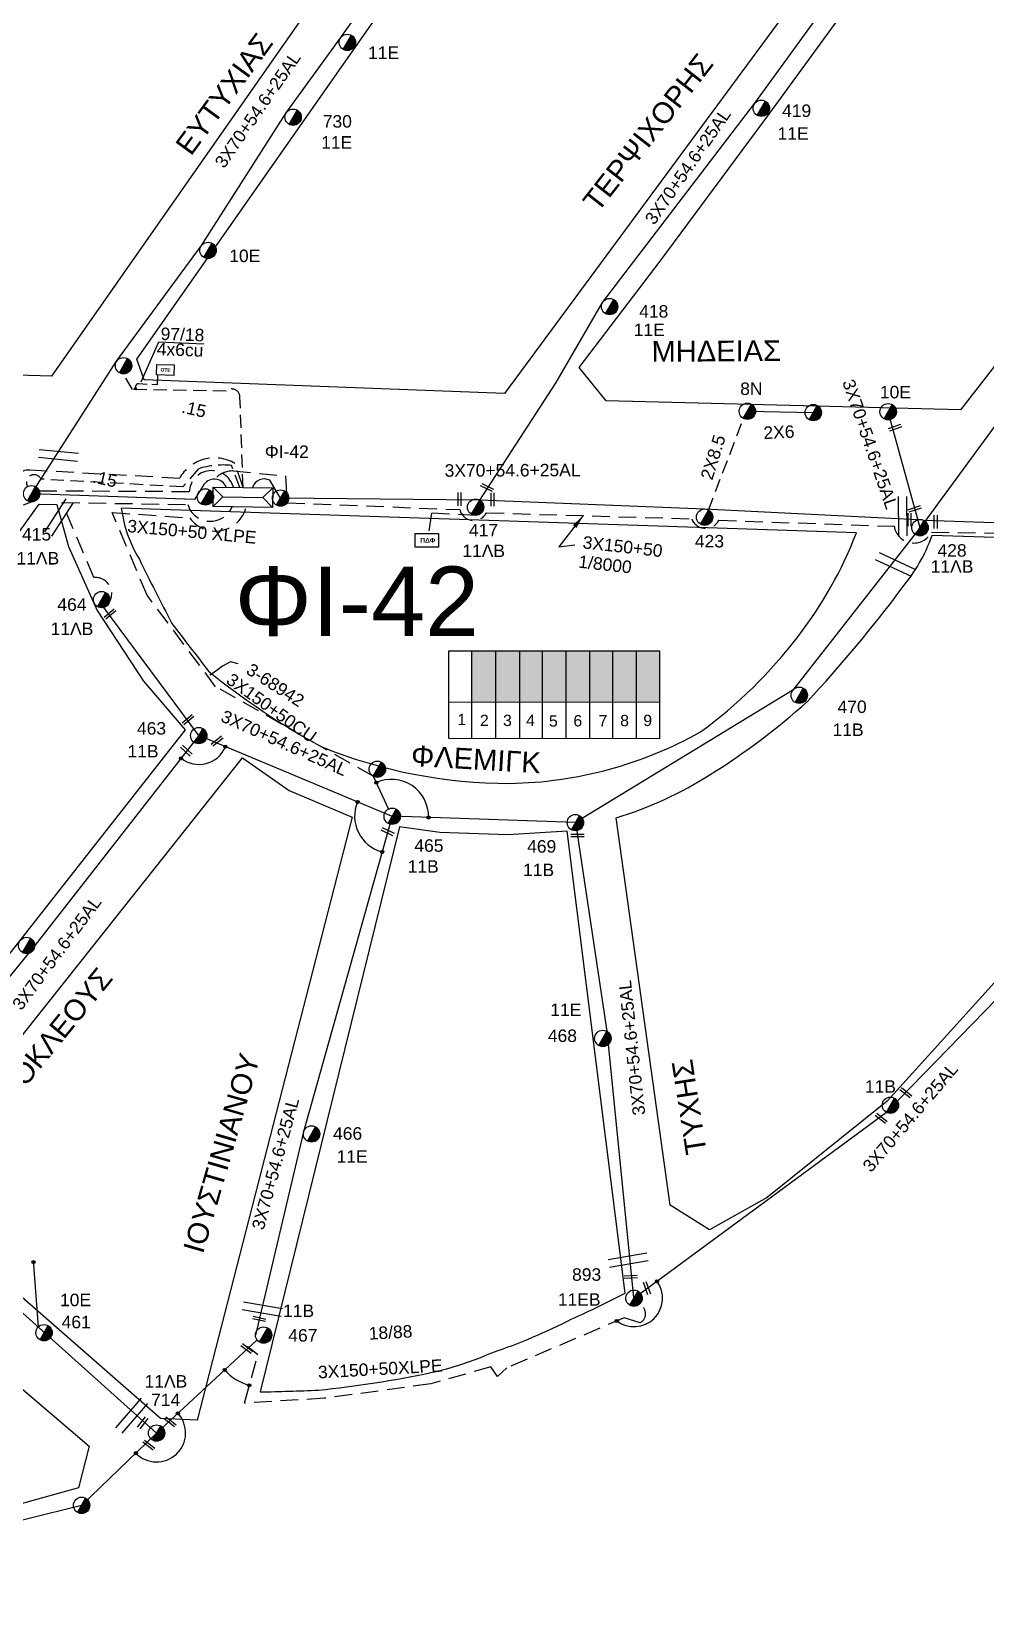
# Model space of a CAD drawing. Header units: millimetres. Extents: x 72 to 3039, y -786 to 786.
# Drawn here: x 1124.3 to 1261.7, y 290.3 to 517.7 of the extents above; entities that cross this region are included whole.
import ezdxf

# ---------------------------------------------------------------- set-up
doc = ezdxf.new("R2010")
doc.units = ezdxf.units.MM
doc.linetypes.add('DASHED', pattern=[19.05, 12.7, -6.35])
for name, color, linetype in [('Pillar OTE', 7, 'Continuous'), ('Pillar Δημοτικού Φωτισμού', 7, 'Continuous'), ('Άγνωστα', 7, 'Continuous'), ('Γέφυρες Εναέριου Δικτύου', 7, 'Continuous'), ('Γυμνά εναέρια ΧΤ (3Φ)   4x50AL', 7, 'Continuous'), ('Εναέρια παροχή ΧΤ 4x25', 7, 'SYN_LINE'), ('Επιγραφές - Σχήματα', 7, 'Continuous'), ('Καλώδια ΧΤ   2x6AL', 7, 'DASHED'), ('Καλώδια ΧΤ   2x8.5', 7, 'DASHED'), ('Καλώδια ΧΤ   3x150+50AL', 7, 'DASHED'), ('Καλώδια ΧΤ   3x150+50AL XLPE', 7, 'DASHED'), ('Καλώδια ΧΤ   3x150+50CU', 7, 'DASHED'), ('Καλώδια ΧΤ   3x150AL+50CU', 7, 'DASHED'), ('Μηχανική τομή', 7, 'Continuous'), ('Στύλος ΦΜ', 7, 'Continuous'), ('Στύλος ΦΜ @ 1', 7, 'Continuous'), ('Συνδέσεις', 7, 'Continuous'), ('Συνεστραμμένα ΧΤ   3x70+54.6+25 AL', 7, 'SYN_LINE'), ('Τομή', 7, 'Continuous'), ('Υποσταθμός εναέριος 2 στύλων', 7, 'Continuous'), ('Υποσταθμός πόλεως', 7, 'Continuous'), ('Υπόβαθρο ΔΕΗ', 7, 'Continuous'), ('Υπόγεια Καλώδια Δικτύου ΧΤ   .15', 7, 'DASHED'), ('Υπόγεια καλώδια Παροχών ΧΤ   4x50AL', 7, 'DASHED'), ('Υπόγεια καλώδια Παροχών ΧΤ   4x6', 7, 'DASHED')]:
    doc.layers.add(name, color=color, linetype=linetype)
doc.styles.get("Standard").update_dxf_attribs({"font": 'arial.ttf'})
doc.linetypes.add('SYN_LINE', pattern='A,0.5,-0.0001,["/\\/\\/\\/",Standard,S=0.1,R=0,X=0,Y=-0.05],-0.25', length=0.7501)
doc.dimstyles.new('ISO-25', dxfattribs={"dimtxt": 2.5, "dimasz": 2.5, "dimexe": 1.25, "dimexo": 0.625, "dimtad": 1, "dimtxsty": 'Standard', "dimcen": 2.5, "dimadec": 0, "dimazin": 0, "dimtfac": 1, "dimtmove": 0, "dimatfit": 3, "dimfxl": 1, "dimarcsym": 0})

# ---------------------------------------------------------------- blocks, each defined once
blk = doc.blocks.new('ΥΠΑΡΧΩΝ ΤΣΙΜΕΝΤΕΝΙΟΣ ΣΤΥΛΟΣ')
at = {"layer": 'Στύλος ΦΜ'}
blk.add_hatch(color=7, dxfattribs=at).paths.add_polyline_path([(-1.29, -2.28, 0.574793), (2.62, 0, 0.268822), (1.3, 2.27)])
at = {"layer": 'Στύλος ΦΜ', "color": 7}
blk.add_line((-1.29, -2.28), (1.3, 2.27), dxfattribs=at)
blk.add_circle((0, 0), 2.62, dxfattribs=at)
at = {"layer": 'Στύλος ΦΜ', "flags": 4}
for tag, p in [('ΑΡΙΘΜΟΣ', (-4.68, 8.05)), ('ΤΥΠΟΣ', (-4.91, 3.03))]:
    blk.add_attdef(tag, p, '', height=4, dxfattribs=at)
blk = doc.blocks.new('ΥΠΟΣΤΑΘΜΟΣ ΕΝΑΕΡΙΟΣ ΕΠΙ 2 ΣΤΥΛΩΝ')
at = {"layer": 'Υποσταθμός εναέριος 2 στύλων', "linetype": 'Continuous'}
for points in [[(-11.97, -2.11, 0.574793), (-8.45, -0.07, 0.268822), (-9.64, 1.98)], [(9.68, -2.15, 0.574793), (13.19, -0.1, 0.268822), (12.01, 1.95)]]:
    blk.add_hatch(color=256, dxfattribs=at).paths.add_polyline_path(points)
for p, q in [((-11.97, -2.11), (-9.64, 1.98)), ((9.68, -2.15), (12.01, 1.95))]:
    blk.add_line(p, q, dxfattribs=at)
for centre in [(-10.81, -0.07), (10.84, -0.1)]:
    blk.add_circle(centre, 2.36, dxfattribs=at)
at = {"layer": 'Υποσταθμός πόλεως', "linetype": 'Continuous', "ltscale": 40}
blk.add_lwpolyline([(-8.57, 2.82), (8.57, 2.82), (8.57, -2.82), (-8.57, -2.82)], close=True, dxfattribs=at)
for points in [[(-5.75, 0), (-8.57, 2.82)], [(-8.57, -2.82), (-5.75, 0)], [(-5.75, 0), (5.75, 0)], [(5.75, 0), (8.57, 2.82)], [(8.57, -2.82), (5.75, 0)]]:
    blk.add_lwpolyline(points, dxfattribs=at)
at = {"layer": 'Υποσταθμός εναέριος 2 στύλων', "ltscale": 40, "flags": 1}
for tag, p in [('ΜΕΤΑΣΧΗΜΑΤΙΣΜΟΣ', (14.09, 2.51)), ('ΙΣΧΥΣ', (14.07, -0.28)), ('ΑΡΙΘΜΟΣ', (14.19, -3))]:
    blk.add_attdef(tag, p, '', height=1.8, dxfattribs=at)
blk = doc.blocks.new('ΤΟΜΗ')
at = {"layer": 'Τομή', "ltscale": 40}
for p, q in [((-5.68, 0), (5.68, 0)), ((5.68, -2.33), (-5.68, -2.33))]:
    blk.add_line(p, q, dxfattribs=at)
blk = doc.blocks.new('_ΣΥΝΔΕΣΗ')
at = {"layer": 'Συνδέσεις', "linetype": 'SYN_LINE', "ltscale": 40}
blk.add_hatch(color=256, dxfattribs=at).paths.add_polyline_path([(0.5, -0.01, 1), (-0.5, -0.01, 1)])
at = {"layer": 'Συνδέσεις'}
blk.add_circle((0, -0.01), 0.5, dxfattribs=at)
blk = doc.blocks.new('ΜΗΧΑΝΙΚΗ ΤΟΜΗ')
at = {"layer": 'Μηχανική τομή', "ltscale": 40}
for p, q in [((-1.89, 0.78), (1.89, 0.78)), ((1.89, 0), (-1.89, 0))]:
    blk.add_line(p, q, dxfattribs=at)
blk = doc.blocks.new('PILLAR ΔΗΜΟΤΙΚΟΥ ΦΩΤΙΣΜΟΥ')
at = {"layer": 'Pillar Δημοτικού Φωτισμού', "ltscale": 40}
for p, q in [((-3.64, 2), (3.07, 2)), ((-3.64, -2), (-3.64, 2)), ((3.07, 2), (3.07, -2)), ((3.07, -2), (-3.64, -2))]:
    blk.add_line(p, q, dxfattribs=at)
at = {"layer": 'Pillar Δημοτικού Φωτισμού', "insert": (-2.13, 0.69), "char_height": 1.3575, "width": 109.961, "attachment_point": 1}
blk.add_mtext('{\\fArial|b1|i0|c161|p34;ΠΔΦ}', dxfattribs=at)
blk = doc.blocks.new('PILLAR ΟΤΕ')
at = {"layer": 'Pillar OTE', "ltscale": 40}
blk.add_lwpolyline([(-3.31, 2.02), (3.39, 2.02), (3.39, -1.99), (-3.31, -1.99)], close=True, dxfattribs=at)
at = {"layer": 'Pillar OTE', "insert": (-1.81, 0.71), "char_height": 1.3575, "width": 109.961, "attachment_point": 1}
blk.add_mtext('{\\fArial|b1|i0|c161|p34;OTE}', dxfattribs=at)

msp = doc.modelspace()

# ---------------------------------------------------------------- hatches: boundary and pattern name
at = {"layer": 'Pillar OTE', "ltscale": 40}
h = msp.add_hatch(color=256, dxfattribs=at)
h.dxf.hatch_style = 1
h.paths.add_polyline_path([(1139.41, 466.09), (1139.25, 466.48), (1139.06, 466.1)])
at = {"layer": 'Καλώδια ΧΤ   3x150AL+50CU', "linetype": 'DASHED', "ltscale": 0.2}
h = msp.add_hatch(color=2, dxfattribs=at)
h.dxf.hatch_style = 1
h.paths.add_polyline_path([(1191.14, 428.47), (1187.7, 428.47), (1187.7, 421.11), (1191.14, 421.1)])
h = msp.add_hatch(color=30, dxfattribs=at)
h.dxf.hatch_style = 1
h.paths.add_polyline_path([(1194.58, 428.47), (1191.14, 428.47), (1191.14, 421.1), (1194.58, 421.1)])
h = msp.add_hatch(color=85, dxfattribs=at)
h.dxf.hatch_style = 1
h.paths.add_polyline_path([(1197.87, 428.47), (1194.58, 428.47), (1194.58, 421.1), (1197.87, 421.1)])
h = msp.add_hatch(color=27, dxfattribs=at)
h.dxf.hatch_style = 1
h.paths.add_polyline_path([(1201.26, 428.47), (1197.87, 428.47), (1197.87, 421.1), (1201.26, 421.09)])
h = msp.add_hatch(color=6, dxfattribs=at)
h.dxf.hatch_style = 1
h.paths.add_polyline_path([(1204.66, 428.47), (1201.26, 428.47), (1201.26, 421.09), (1204.66, 421.09)])
h = msp.add_hatch(color=173, dxfattribs=at)
h.dxf.hatch_style = 1
h.paths.add_polyline_path([(1207.99, 428.46), (1204.66, 428.47), (1204.66, 421.09), (1207.99, 421.09)])
h = msp.add_hatch(color=1, dxfattribs=at)
h.dxf.hatch_style = 1
h.paths.add_polyline_path([(1211.38, 428.46), (1207.99, 428.46), (1207.99, 421.09), (1211.38, 421.08)])
h = msp.add_hatch(color=133, dxfattribs=at)
h.dxf.hatch_style = 1
h.paths.add_polyline_path([(1214.7, 428.46), (1211.38, 428.46), (1211.38, 421.08), (1214.7, 421.08)])

# ---------------------------------------------------------------- linework, layer by layer
at = {"layer": 'Pillar OTE', "ltscale": 40}
for points in [[(1139.06, 466.1), (1139.25, 466.48), (1139.41, 466.09), (1139.06, 466.1)], [(1184.37, 415.83), (1184.37, 428.47), (1214.7, 428.46), (1214.7, 415.8), (1184.37, 415.83)], [(1187.7, 415.82), (1187.7, 428.47)], [(1191.14, 415.82), (1191.14, 428.47)], [(1194.58, 415.82), (1194.58, 428.47)], [(1197.87, 415.81), (1197.87, 428.47)], [(1201.26, 415.81), (1201.26, 428.47)], [(1204.66, 415.81), (1204.66, 428.47)], [(1207.99, 415.8), (1207.99, 428.46)], [(1211.38, 415.8), (1211.38, 428.46)], [(1184.37, 421.11), (1214.7, 421.08)]]:
    msp.add_lwpolyline(points, dxfattribs=at)
at = {"layer": 'Άγνωστα', "color": 6}
msp.add_lwpolyline([(1152.3, 452.04, 0.643546), (1148.94, 452.2), (1147.73, 450.29), (1124.27, 451.1)], format="xyb", dxfattribs=at)
at = {"layer": 'Άγνωστα', "color": 30, "linetype": 'DASHED', "ltscale": 0.2}
msp.add_lwpolyline([(1134.67, 434.71, 0.805559), (1133.25, 439.01), (1128.66, 449.84), (1146.76, 449.54, 0.702515), (1153.14, 449.21)], format="xyb", dxfattribs=at)
at = {"layer": 'Άγνωστα', "linetype": 'DASHED', "ltscale": 0.2}
msp.add_lwpolyline([(1188.28, 447.98), (1181.85, 448.28), (1181.45, 445.38)], dxfattribs=at)
at = {"layer": 'Άγνωστα', "color": 133, "linetype": 'SYN_LINE', "ltscale": 10}
msp.add_lwpolyline([(1173.49, 410.38), (1175.66, 405.66)], dxfattribs=at)
at = {"layer": 'Γέφυρες Εναέριου Δικτύου', "ltscale": 20}
for centre, radius, start, end in [((1148.35, 416.24), 4.15, 231.9994, 337.2991), ((1176.12, 404.62), 5.32, 358.043, 114.3894), ((1176.12, 404.62), 5.32, 157.2991, 255.235), ((1211.04, 335.17), 4.11, 232.8693, 36.378), ((1157.69, 329.86), 7.54, 221.9146, 254.1517), ((1142.28, 315.74), 4.17, 223.9329, 42.8778)]:
    msp.add_arc(centre, radius, start, end, dxfattribs=at)
at = {"layer": 'Γυμνά εναέρια ΧΤ (3Φ)   4x50AL', "color": 173}
msp.add_lwpolyline([(1341.55, 560.19), (1340.59, 559.51), (1321.23, 537.06), (1299.92, 510.37), (1281.38, 485.9), (1252.24, 446.2)], dxfattribs=at)
at = {"layer": 'Εναέρια παροχή ΧΤ 4x25', "color": 173, "linetype": 'SYN_LINE', "ltscale": 20}
msp.add_lwpolyline([(1252.24, 446.2), (1247.66, 462.92)], dxfattribs=at)
at = {"layer": 'Εναέρια παροχή ΧΤ 4x25', "color": 85, "linetype": 'SYN_LINE', "ltscale": 12}
msp.add_lwpolyline([(1125.24, 331.02), (1124.53, 340.59)], dxfattribs=at)
at = {"layer": 'Επιγραφές - Σχήματα', "ltscale": 20}
msp.add_lwpolyline([(1154.03, 426.58), (1152.94, 426.88), (1151.78, 426.24), (1150.6, 425.37), (1149.93, 424.94)], dxfattribs=at)
at = {"layer": 'Καλώδια ΧΤ   2x6AL', "color": 2}
msp.add_lwpolyline([(1227.36, 462.96), (1227.37, 462.98), (1236.86, 462.79)], dxfattribs=at)
at = {"layer": 'Καλώδια ΧΤ   2x8.5', "color": 2, "ltscale": 0.15}
msp.add_lwpolyline([(1221.79, 448.74), (1226.79, 461.96), (1227.36, 462.96)], dxfattribs=at)
at = {"layer": 'Καλώδια ΧΤ   3x150+50AL', "color": 173, "ltscale": 0.2}
msp.add_lwpolyline([(1154.73, 452.01), (1153.56, 455.45, 0.418659), (1145.55, 453.31), (1123.96, 454.49, 0.888907), (1123.09, 449.49), (1124.26, 449.92)], format="xyb", dxfattribs=at)
at = {"layer": 'Καλώδια ΧΤ   3x150+50AL', "color": 27, "ltscale": 0.2}
msp.add_lwpolyline([(1153.33, 452.03, 0.848841), (1146.96, 451.38), (1125.38, 451.48)], format="xyb", dxfattribs=at)
at = {"layer": 'Καλώδια ΧΤ   3x150+50AL', "color": 6, "ltscale": 0.2}
msp.add_lwpolyline([(1150.67, 453.2, -0.223525), (1153.28, 454.38), (1160.82, 453.67), (1161.07, 449.79), (1185.94, 448.81, 0.685264), (1189.79, 448.35), (1219.35, 447.48, 0.640299), (1223.26, 447.27), (1248.52, 446.41, 0.729373), (1253.9, 445.57), (1292.92, 444.98, 0.692046), (1297.97, 445.19), (1307.44, 445.05), (1311.81, 434.2), (1296.5, 416.6), (1282.31, 428.82)], format="xyb", dxfattribs=at)
at = {"layer": 'Καλώδια ΧΤ   3x150+50AL XLPE', "color": 5, "ltscale": 0.2}
msp.add_lwpolyline([(1211.79, 334.26, -0.642595), (1211.94, 331.64), (1209.64, 332.36), (1192.74, 325.13), (1191.38, 323.87), (1190.44, 325.28), (1181.76, 322.81), (1166.47, 320.75), (1154.92, 320.04), (1156.84, 327.03), (1155.38, 328.2)], format="xyb", dxfattribs=at)
at = {"layer": 'Καλώδια ΧΤ   3x150+50CU', "color": 133, "ltscale": 0.2}
msp.add_lwpolyline([(1173.49, 410.38), (1173.49, 410.38), (1150.78, 423.29), (1140.91, 436.46), (1135.88, 448.4), (1147.06, 447.61, 0.641017), (1155.18, 449.19, -1.604872)], format="xyb", dxfattribs=at)
at = {"layer": 'Συνεστραμμένα ΧΤ   3x70+54.6+25 AL', "color": 85, "ltscale": 20}
msp.add_lwpolyline([(1124.27, 451.1), (1136.52, 470.18), (1148.73, 486.86), (1160.94, 506), (1168.8, 516.83), (1180.71, 533.65), (1192.12, 549.19), (1203.71, 565.41)], dxfattribs=at)
at = {"layer": 'Συνεστραμμένα ΧΤ   3x70+54.6+25 AL', "color": 2, "ltscale": 20}
msp.add_lwpolyline([(1188.82, 450.18), (1199.85, 467.14), (1206.51, 478.66), (1228.44, 507.36), (1238.3, 520.94), (1248.88, 534.51), (1256.28, 544.38), (1268.15, 559.75)], dxfattribs=at)
at = {"layer": 'Συνεστραμμένα ΧΤ   3x70+54.6+25 AL', "color": 27, "ltscale": 20}
msp.add_lwpolyline([(1330.53, 457.75), (1295.91, 445.81), (1252.82, 447.23)], dxfattribs=at)
at = {"layer": 'Συνεστραμμένα ΧΤ   3x70+54.6+25 AL', "color": 2, "ltscale": 20}
msp.add_lwpolyline([(1251.93, 447.34), (1251.93, 447.34), (1221.21, 448.89), (1188.82, 450.18), (1160.12, 450.48), (1158.58, 453.03, 0.461866), (1156.08, 451.99, 1.148926)], format="xyb", dxfattribs=at)
at = {"layer": 'Συνεστραμμένα ΧΤ   3x70+54.6+25 AL', "color": 133, "ltscale": 20}
for points in [[(1252.24, 446.21), (1233.92, 422.77), (1202.61, 403.71), (1176.21, 404.62), (1176.12, 404.65)], [(1202.6, 403.71), (1207.13, 373.63), (1210.96, 335.27)]]:
    msp.add_lwpolyline(points, dxfattribs=at)
at = {"layer": 'Συνεστραμμένα ΧΤ   3x70+54.6+25 AL', "color": 30, "ltscale": 20}
for points in [[(1176.12, 404.62), (1148.35, 416.24), (1134.67, 434.71)], [(1148.35, 416.24), (1124.73, 386), (1099.05, 354.49)], [(1176.21, 404.61), (1163.45, 359.16), (1156.51, 329.86)]]:
    msp.add_lwpolyline(points, dxfattribs=at)
at = {"layer": 'Συνεστραμμένα ΧΤ   3x70+54.6+25 AL', "color": 5, "ltscale": 20}
for points in [[(1211.04, 335.17), (1247.4, 361.96), (1268.62, 383.78), (1288.39, 409.12)], [(1156.74, 329.15), (1142.28, 315.74), (1131.47, 305.31), (1108.22, 299.54), (1087.19, 292.95), (1070.77, 290.32)]]:
    msp.add_lwpolyline(points, dxfattribs=at)
at = {"layer": 'Συνεστραμμένα ΧΤ   3x70+54.6+25 AL', "color": 62, "ltscale": 20}
msp.add_lwpolyline([(1071.27, 377.67), (1099.05, 354.49), (1142.28, 315.74)], dxfattribs=at)
at = {"layer": 'Υπόβαθρο ΔΕΗ'}
for points in [[(1146.92, 572.06), (1155.32, 571.35), (1170.56, 569.14), (1190.98, 566.07), (1193.68, 563.23), (1127.15, 468.05), (1077.62, 469.46), (1073.9, 476.43), (1094.98, 504.33), (1146.92, 572.06)], [(1192.4, 465.54), (1140.49, 467.53), (1139.44, 470.49), (1204.94, 564.05), (1250.05, 557.81), (1254.97, 550.43), (1192.4, 465.54)], [(1269.93, 557.86), (1327.97, 561.74), (1327.97, 561.74), (1332.87, 559.32), (1258.05, 463.19), (1207.04, 464.5), (1203.15, 469.3), (1214.81, 484.61), (1230.61, 505.93), (1240.43, 519.44), (1269.93, 557.86)], [(1125.35, 449.59), (1127.91, 449.55), (1129.57, 443.48), (1133.72, 434.26), (1140.38, 424.07), (1146.37, 417.06), (1098.64, 356.29), (1073.86, 378.01), (1125.35, 449.59)], [(1154.66, 413.04), (1161.39, 408.33), (1170.43, 404.48), (1148.11, 317.59), (1142.82, 317.85), (1105.21, 350.75), (1154.66, 413.04)], [(1100.78, 341), (1132.55, 313.83), (1131.03, 307.86), (1085.89, 295.25), (1081.52, 299.43), (1100.78, 341)]]:
    msp.add_lwpolyline(points, dxfattribs=at)
for points in [[(1243.07, 445.45), (1137.19, 449.02, 0.107514), (1139.79, 441.69, 0.009232), (1144.49, 432.4, 0.002162), (1149.75, 425.53, 0.04516), (1165.97, 414.66, 0.097283), (1193.16, 409.36, 0.124712), (1220.62, 416.77, 0.070563), (1234.68, 430.52, 0.071389), (1243.07, 445.45, -0.215754)], [(1254.01, 445.11), (1306.49, 443.46), (1308.77, 437.71), (1278.41, 399.09), (1278.41, 397.77), (1247.5, 363.55), (1230.24, 349.69), (1221.91, 345.02), (1216.24, 348.58), (1208.45, 404.38, 0.066659), (1222.02, 410.63, 0.044854), (1236.01, 421.15, 0.027824), (1249.62, 437.47, 0.085365), (1254.01, 445.11, 0.221729)], [(1157.18, 321.67, 0.008497), (1165.58, 321.93, 0.027604), (1181.76, 324.45, 0.04989), (1190.58, 327.31, 0.036376), (1202.07, 332.18, 0.01661), (1209.75, 335.9), (1201.41, 402.47), (1192.88, 401.96), (1183.07, 402.29), (1177.25, 403.11), (1157.18, 321.67)]]:
    msp.add_lwpolyline(points, format="xyb", dxfattribs=at)
at = {"layer": 'Υπόγεια Καλώδια Δικτύου ΧΤ   .15', "color": 85, "ltscale": 0.15}
msp.add_lwpolyline([(1154.73, 452.01), (1154.28, 465.05, 0.637322), (1152.3, 465.89), (1138.78, 466.1), (1137.51, 468.37)], format="xyb", dxfattribs=at)
at = {"layer": 'Υπόγεια Καλώδια Δικτύου ΧΤ   .15', "color": 1, "ltscale": 0.15}
msp.add_lwpolyline([(1154.28, 452.01), (1153.06, 455.17, 0.106526), (1148.32, 454.69), (1146.05, 452.09), (1125.62, 453.2, 1.07335), (1123.69, 452.13, -0.289678)], format="xyb", dxfattribs=at)
at = {"layer": 'Υπόγεια καλώδια Παροχών ΧΤ   4x6', "color": 85, "linetype": 'DASHED', "ltscale": 0.1}
msp.add_lwpolyline([(1139.25, 466.48, -0.446005), (1139.66, 466.96), (1142.42, 466.85), (1142.47, 468.23)], format="xyb", dxfattribs=at)

# ---------------------------------------------------------------- block references
at = {"layer": 'Pillar OTE', "xscale": 0.375, "yscale": 0.375, "zscale": 0.375, "rotation": 358}
msp.add_blockref('PILLAR ΟΤΕ', (1143.52, 468.94), dxfattribs=at)
at = {"layer": 'Pillar Δημοτικού Φωτισμού', "xscale": 0.5, "yscale": 0.5, "zscale": 0.5}
msp.add_blockref('PILLAR ΔΗΜΟΤΙΚΟΥ ΦΩΤΙΣΜΟΥ', (1181.33, 444.38), dxfattribs=at)
at = {"layer": 'Μηχανική τομή'}
for p, xscale, yscale, zscale, rotation in [((1248.72, 460.43), 0.4999999999996562, 0.4999999999996562, 0.4999999999996562, 18.62120344592566), ((1189.97, 452.18), 0.4999999999995661, 0.4999999999995661, 0.4999999999995661, 154.5225765965976), ((1186.08, 450.31), 0.4999999999996589, 0.4999999999996589, 0.4999999999996589, 90), ((1190.85, 450.26), 0.4999999999996554, 0.4999999999996554, 0.4999999999996554, 90), ((1251.52, 448.72), 0.4999999999995484, 0.4999999999995484, 0.4999999999995484, 18.62120344592982), ((1250.9, 447.35), 0.4999999999995453, 0.4999999999995453, 0.4999999999995453, 90), ((1254.69, 447.05), 0.4999999999995364, 0.4999999999995364, 0.4999999999995364, 90), ((1135.44, 433.93), 0.4999999999997048, 0.4999999999997048, 0.4999999999997048, 219.2990110146467), ((1146.68, 418.7), 0.4999999999996554, 0.4999999999996554, 0.4999999999996554, 219.2990110146513), ((1150.87, 415.6), 0.4999999999996554, 0.4999999999996554, 0.4999999999996554, 219.2990110146513), ((1146.69, 414.2), 0.4999999999996658, 0.4999999999996658, 0.4999999999996658, 136.7351273628859), ((1175.64, 402.58), 0.499999999999709, 0.499999999999709, 0.499999999999709, 154.5049358032091), ((1250.08, 364.62), 0.4999999999995304, 0.4999999999995304, 0.4999999999995304, 321.5085176245641), ((1246.54, 360.92), 0.4999999999995304, 0.4999999999995304, 0.4999999999995304, 321.5085176245641), ((1210.58, 338.05), 0.4999999999998659, 0.4999999999998659, 0.4999999999998659, 2.549787751948186), ((1213.09, 336.68), 0.4999999999998126, 0.4999999999998126, 0.4999999999998126, 110.3862837054014), ((1157.02, 332), 0.4999999999997901, 0.4999999999997901, 0.4999999999997901, 346.9731651291148), ((1155.4, 328.06), 0.4999999999998618, 0.4999999999998618, 0.4999999999998618, 142.6066845864992), ((1140.42, 317.08), 0.4999999999997715, 0.4999999999997715, 0.4999999999997715, 52.60668458649128), ((1144.36, 317.5), 0.4999999999997715, 0.4999999999997715, 0.4999999999997715, 142.6066845864913), ((1141.28, 314.15), 0.4999999999997715, 0.4999999999997715, 0.4999999999997715, 142.6066845864913)]:
    msp.add_blockref('ΜΗΧΑΝΙΚΗ ΤΟΜΗ', p, dxfattribs=dict(at, xscale=xscale, yscale=yscale, zscale=zscale, rotation=rotation))
at = {"layer": 'Μηχανική τομή', "xscale": 0.4999999999996554, "yscale": 0.4999999999996554, "zscale": 0.4999999999996554}
msp.add_blockref('ΜΗΧΑΝΙΚΗ ΤΟΜΗ', (1202.91, 401.65), dxfattribs=at)
at = {"layer": 'Στύλος ΦΜ @ 1', "ltscale": 40}
ref = msp.add_blockref('ΥΠΑΡΧΩΝ ΤΣΙΜΕΝΤΕΝΙΟΣ ΣΤΥΛΟΣ', (1169.75, 516.14), dxfattribs=dict(at, xscale=0.4499999999998181, yscale=0.4499999999998181, zscale=0.4499999999998181))
ref.add_attrib('ΤΥΠΟΣ', '11Ε', (1172.73, 513.76), dxfattribs={"layer": 'Στύλος ΦΜ', "height": 1.8, "flags": 4})
ref = msp.add_blockref('ΥΠΑΡΧΩΝ ΤΣΙΜΕΝΤΕΝΙΟΣ ΣΤΥΛΟΣ', (1229.38, 506.64), dxfattribs=dict(at, xscale=0.4499999999998181, yscale=0.4499999999998181, zscale=0.4499999999998181))
ref.add_attrib('ΤΥΠΟΣ', '11Ε', (1231.72, 502.11), dxfattribs={"layer": 'Στύλος ΦΜ', "height": 1.8, "flags": 4})
ref.add_attrib('ΑΡΙΘΜΟΣ', '419', (1232.37, 505.39), dxfattribs={"layer": 'Στύλος ΦΜ', "height": 1.8, "flags": 4})
ref = msp.add_blockref('ΥΠΑΡΧΩΝ ΤΣΙΜΕΝΤΕΝΙΟΣ ΣΤΥΛΟΣ', (1161.94, 505.36), dxfattribs=dict(at, xscale=0.4499999999998181, yscale=0.4499999999998181, zscale=0.4499999999998181))
ref.add_attrib('ΤΥΠΟΣ', '11Ε', (1165.98, 500.83), dxfattribs={"layer": 'Στύλος ΦΜ', "height": 1.8, "flags": 4})
ref.add_attrib('ΑΡΙΘΜΟΣ', '730', (1166.21, 503.86), dxfattribs={"layer": 'Στύλος ΦΜ', "height": 1.8, "flags": 4})
ref = msp.add_blockref('ΥΠΑΡΧΩΝ ΤΣΙΜΕΝΤΕΝΙΟΣ ΣΤΥΛΟΣ', (1149.68, 486.17), dxfattribs=dict(at, xscale=0.4499999999998181, yscale=0.4499999999998181, zscale=0.4499999999998181))
ref.add_attrib('ΤΥΠΟΣ', '10Ε', (1152.74, 484.48), dxfattribs={"layer": 'Στύλος ΦΜ', "height": 1.8, "flags": 4})
ref = msp.add_blockref('ΥΠΑΡΧΩΝ ΤΣΙΜΕΝΤΕΝΙΟΣ ΣΤΥΛΟΣ', (1207.53, 478.07), dxfattribs=dict(at, xscale=0.4499999999998181, yscale=0.4499999999998181, zscale=0.4499999999998181))
ref.add_attrib('ΤΥΠΟΣ', '11Ε', (1211, 473.82), dxfattribs={"layer": 'Στύλος ΦΜ', "height": 1.8, "flags": 4})
ref.add_attrib('ΑΡΙΘΜΟΣ', '418', (1211.79, 476.48), dxfattribs={"layer": 'Στύλος ΦΜ', "height": 1.8, "flags": 4})
at = {"layer": 'Στύλος ΦΜ @ 1', "ltscale": 40, "xscale": 0.4499999999998181, "yscale": 0.4499999999998181, "zscale": 0.4499999999998181}
for p in [(1137.51, 469.55), (1236.86, 462.79), (1174.07, 411.4), (1131.47, 305.32)]:
    msp.add_blockref('ΥΠΑΡΧΩΝ ΤΣΙΜΕΝΤΕΝΙΟΣ ΣΤΥΛΟΣ', p, dxfattribs=at)
at = {"layer": 'Στύλος ΦΜ @ 1', "ltscale": 40}
ref = msp.add_blockref('ΥΠΑΡΧΩΝ ΤΣΙΜΕΝΤΕΝΙΟΣ ΣΤΥΛΟΣ', (1227.37, 462.98), dxfattribs=dict(at, xscale=0.4499999999998181, yscale=0.4499999999998181, zscale=0.4499999999998181))
ref.add_attrib('ΤΥΠΟΣ', '8Ν', (1226.34, 465.33), dxfattribs={"layer": 'Στύλος ΦΜ', "height": 1.8, "flags": 4})
ref = msp.add_blockref('ΥΠΑΡΧΩΝ ΤΣΙΜΕΝΤΕΝΙΟΣ ΣΤΥΛΟΣ', (1247.65, 462.92), dxfattribs=dict(at, xscale=0.4499999999998181, yscale=0.4499999999998181, zscale=0.4499999999998181))
ref.add_attrib('ΤΥΠΟΣ', '10Ε', (1246.46, 464.84), dxfattribs={"layer": 'Στύλος ΦΜ', "height": 1.8, "flags": 4})
ref = msp.add_blockref('ΥΠΑΡΧΩΝ ΤΣΙΜΕΝΤΕΝΙΟΣ ΣΤΥΛΟΣ', (1124.26, 451.1), dxfattribs=dict(at, xscale=0.4499999999998181, yscale=0.4499999999998181, zscale=0.4499999999998181))
ref.add_attrib('ΤΥΠΟΣ', '11ΛΒ', (1122.09, 440.9), dxfattribs={"layer": 'Στύλος ΦΜ', "height": 1.8, "flags": 4})
ref.add_attrib('ΑΡΙΘΜΟΣ', '415', (1122.89, 444.35), dxfattribs={"layer": 'Στύλος ΦΜ', "height": 1.8, "flags": 4})
ref = msp.add_blockref('ΥΠΑΡΧΩΝ ΤΣΙΜΕΝΤΕΝΙΟΣ ΣΤΥΛΟΣ', (1188.23, 449.16), dxfattribs=dict(at, xscale=0.4499999999998181, yscale=0.4499999999998181, zscale=0.4499999999998181))
ref.add_attrib('ΤΥΠΟΣ', '11ΛΒ', (1186.31, 441.98), dxfattribs={"layer": 'Στύλος ΦΜ', "height": 1.8, "flags": 4})
ref.add_attrib('ΑΡΙΘΜΟΣ', '417', (1187.27, 444.96), dxfattribs={"layer": 'Στύλος ΦΜ', "height": 1.8, "flags": 4})
ref = msp.add_blockref('ΥΠΑΡΧΩΝ ΤΣΙΜΕΝΤΕΝΙΟΣ ΣΤΥΛΟΣ', (1221.21, 447.72), dxfattribs=dict(at, xscale=0.4499999999998181, yscale=0.4499999999998181, zscale=0.4499999999998181))
ref.add_attrib('ΑΡΙΘΜΟΣ', '423', (1219.81, 443.36), dxfattribs={"layer": 'Στύλος ΦΜ', "height": 1.8, "flags": 4})
ref = msp.add_blockref('ΥΠΑΡΧΩΝ ΤΣΙΜΕΝΤΕΝΙΟΣ ΣΤΥΛΟΣ', (1252.24, 446.21), dxfattribs=dict(at, xscale=0.4499999999998181, yscale=0.4499999999998181, zscale=0.4499999999998181))
ref.add_attrib('ΤΥΠΟΣ', '11ΛΒ', (1253.78, 439.72), dxfattribs={"layer": 'Στύλος ΦΜ', "height": 1.8, "flags": 4})
ref.add_attrib('ΑΡΙΘΜΟΣ', '428', (1254.76, 442.03), dxfattribs={"layer": 'Στύλος ΦΜ', "height": 1.8, "flags": 4})
ref = msp.add_blockref('ΥΠΑΡΧΩΝ ΤΣΙΜΕΝΤΕΝΙΟΣ ΣΤΥΛΟΣ', (1134.35, 435.84), dxfattribs=dict(at, xscale=0.4499999999998181, yscale=0.4499999999998181, zscale=0.4499999999998181))
ref.add_attrib('ΤΥΠΟΣ', '11ΛΒ', (1127.01, 430.74), dxfattribs={"layer": 'Στύλος ΦΜ', "height": 1.8, "flags": 4})
ref.add_attrib('ΑΡΙΘΜΟΣ', '464', (1127.98, 434.23), dxfattribs={"layer": 'Στύλος ΦΜ', "height": 1.8, "flags": 4})
ref = msp.add_blockref('ΥΠΑΡΧΩΝ ΤΣΙΜΕΝΤΕΝΙΟΣ ΣΤΥΛΟΣ', (1234.84, 422.05), dxfattribs=dict(at, xscale=0.4499999999998181, yscale=0.4499999999998181, zscale=0.4499999999998181))
ref.add_attrib('ΤΥΠΟΣ', '11Β', (1239.64, 416.19), dxfattribs={"layer": 'Στύλος ΦΜ', "height": 1.8, "flags": 4})
ref.add_attrib('ΑΡΙΘΜΟΣ', '470', (1240.36, 419.5), dxfattribs={"layer": 'Στύλος ΦΜ', "height": 1.8, "flags": 4})
ref = msp.add_blockref('ΥΠΑΡΧΩΝ ΤΣΙΜΕΝΤΕΝΙΟΣ ΣΤΥΛΟΣ', (1148.35, 416.24), dxfattribs=dict(at, xscale=0.4499999999998181, yscale=0.4499999999998181, zscale=0.4499999999998181))
ref.add_attrib('ΤΥΠΟΣ', '11Β', (1138.08, 413.09), dxfattribs={"layer": 'Στύλος ΦΜ', "height": 1.8, "flags": 4})
ref.add_attrib('ΑΡΙΘΜΟΣ', '463', (1139.44, 416.38), dxfattribs={"layer": 'Στύλος ΦΜ', "height": 1.8, "flags": 4})
ref = msp.add_blockref('ΥΠΑΡΧΩΝ ΤΣΙΜΕΝΤΕΝΙΟΣ ΣΤΥΛΟΣ', (1176.21, 404.62), dxfattribs=dict(at, xscale=0.4499999999998181, yscale=0.4499999999998181, zscale=0.4499999999998181))
ref.add_attrib('ΤΥΠΟΣ', '11Β', (1178.44, 396.49), dxfattribs={"layer": 'Στύλος ΦΜ', "height": 1.8, "flags": 4})
ref.add_attrib('ΑΡΙΘΜΟΣ', '465', (1179.4, 399.5), dxfattribs={"layer": 'Στύλος ΦΜ', "height": 1.8, "flags": 4})
ref = msp.add_blockref('ΥΠΑΡΧΩΝ ΤΣΙΜΕΝΤΕΝΙΟΣ ΣΤΥΛΟΣ', (1202.6, 403.71), dxfattribs=dict(at, xscale=0.4499999999998181, yscale=0.4499999999998181, zscale=0.4499999999998181))
ref.add_attrib('ΤΥΠΟΣ', '11Β', (1195.06, 395.99), dxfattribs={"layer": 'Στύλος ΦΜ', "height": 1.8, "flags": 4})
ref.add_attrib('ΑΡΙΘΜΟΣ', '469', (1195.65, 399.38), dxfattribs={"layer": 'Στύλος ΦΜ', "height": 1.8, "flags": 4})
ref = msp.add_blockref('ΥΠΑΡΧΩΝ ΤΣΙΜΕΝΤΕΝΙΟΣ ΣΤΥΛΟΣ', (1123.55, 386), dxfattribs=dict(at, xscale=0.4499999999998181, yscale=0.4499999999998181, zscale=0.4499999999998181))
ref.add_attrib('ΤΥΠΟΣ', '10Ε', (1116.32, 385.64), dxfattribs={"layer": 'Στύλος ΦΜ', "height": 1.8, "flags": 4})
ref.add_attrib('ΑΡΙΘΜΟΣ', '462', (1116.85, 388.69), dxfattribs={"layer": 'Στύλος ΦΜ', "height": 1.8, "flags": 4})
ref = msp.add_blockref('ΥΠΑΡΧΩΝ ΤΣΙΜΕΝΤΕΝΙΟΣ ΣΤΥΛΟΣ', (1206.55, 372.61), dxfattribs=dict(at, xscale=0.4499999999998181, yscale=0.4499999999998181, zscale=0.4499999999998181))
ref.add_attrib('ΤΥΠΟΣ', '11Ε', (1198.98, 375.83), dxfattribs={"layer": 'Στύλος ΦΜ', "height": 1.8, "flags": 4})
ref.add_attrib('ΑΡΙΘΜΟΣ', '468', (1198.63, 372.09), dxfattribs={"layer": 'Στύλος ΦΜ', "height": 1.8, "flags": 4})
ref = msp.add_blockref('ΥΠΑΡΧΩΝ ΤΣΙΜΕΝΤΕΝΙΟΣ ΣΤΥΛΟΣ', (1247.98, 362.98), dxfattribs=dict(at, xscale=0.4499999999998181, yscale=0.4499999999998181, zscale=0.4499999999998181))
ref.add_attrib('ΤΥΠΟΣ', '11Β', (1244.3, 364.78), dxfattribs={"layer": 'Στύλος ΦΜ', "height": 1.8, "flags": 4})
ref = msp.add_blockref('ΥΠΑΡΧΩΝ ΤΣΙΜΕΝΤΕΝΙΟΣ ΣΤΥΛΟΣ', (1164.59, 358.84), dxfattribs=dict(at, xscale=0.4499999999998181, yscale=0.4499999999998181, zscale=0.4499999999998181))
ref.add_attrib('ΤΥΠΟΣ', '11Ε', (1168.2, 354.68), dxfattribs={"layer": 'Στύλος ΦΜ', "height": 1.8, "flags": 4})
ref.add_attrib('ΑΡΙΘΜΟΣ', '466', (1167.69, 358.01), dxfattribs={"layer": 'Στύλος ΦΜ', "height": 1.8, "flags": 4})
ref = msp.add_blockref('ΥΠΑΡΧΩΝ ΤΣΙΜΕΝΤΕΝΙΟΣ ΣΤΥΛΟΣ', (1211.04, 335.17), dxfattribs=dict(at, xscale=0.4499999999998181, yscale=0.4499999999998181, zscale=0.4499999999998181))
ref.add_attrib('ΤΥΠΟΣ', '11ΕΒ', (1200.07, 334.08), dxfattribs={"layer": 'Στύλος ΦΜ', "height": 1.8, "flags": 4})
ref.add_attrib('ΑΡΙΘΜΟΣ', '893', (1202.12, 337.68), dxfattribs={"layer": 'Στύλος ΦΜ', "height": 1.8, "flags": 4})
ref = msp.add_blockref('ΥΠΑΡΧΩΝ ΤΣΙΜΕΝΤΕΝΙΟΣ ΣΤΥΛΟΣ', (1126.06, 330.19), dxfattribs=dict(at, xscale=0.4499999999998181, yscale=0.4499999999998181, zscale=0.4499999999998181))
ref.add_attrib('ΤΥΠΟΣ', '10Ε', (1128.36, 334.02), dxfattribs={"layer": 'Στύλος ΦΜ', "height": 1.8, "flags": 4})
ref.add_attrib('ΑΡΙΘΜΟΣ', '461', (1128.59, 330.83), dxfattribs={"layer": 'Στύλος ΦΜ', "height": 1.8, "flags": 4})
ref = msp.add_blockref('ΥΠΑΡΧΩΝ ΤΣΙΜΕΝΤΕΝΙΟΣ ΣΤΥΛΟΣ', (1157.69, 329.86), dxfattribs=dict(at, xscale=0.4499999999998181, yscale=0.4499999999998181, zscale=0.4499999999998181))
ref.add_attrib('ΤΥΠΟΣ', '11Β', (1160.49, 332.45), dxfattribs={"layer": 'Στύλος ΦΜ', "height": 1.8, "flags": 4})
ref.add_attrib('ΑΡΙΘΜΟΣ', '467', (1161.24, 328.91), dxfattribs={"layer": 'Στύλος ΦΜ', "height": 1.8, "flags": 4})
ref = msp.add_blockref('ΥΠΑΡΧΩΝ ΤΣΙΜΕΝΤΕΝΙΟΣ ΣΤΥΛΟΣ', (1142.28, 315.74), dxfattribs=dict(at, xscale=0.4499999999998181, yscale=0.4499999999998181, zscale=0.4499999999998181))
ref.add_attrib('ΤΥΠΟΣ', '11ΛΒ', (1140.54, 322.29), dxfattribs={"layer": 'Στύλος ΦΜ', "height": 1.8, "flags": 4})
ref.add_attrib('ΑΡΙΘΜΟΣ', '714', (1141.48, 319.61), dxfattribs={"layer": 'Στύλος ΦΜ', "height": 1.8, "flags": 4})
at = {"layer": 'Συνδέσεις', "xscale": 0.4499999999998181, "yscale": 0.4499999999998181, "zscale": 0.4499999999998181}
for p in [(1152.18, 414.64), (1145.8, 412.97), (1173.93, 409.47), (1171.21, 406.68), (1181.44, 404.44), (1174.77, 399.48), (1124.54, 340.36), (1214.35, 337.61), (1208.56, 331.9), (1152.07, 324.83), (1155.63, 322.61), (1145.34, 318.58), (1139.29, 312.85)]:
    msp.add_blockref('_ΣΥΝΔΕΣΗ', p, dxfattribs=at)
at = {"layer": 'Τομή'}
for p, xscale, yscale, zscale, rotation in [((1128.18, 457.2), 0.5000000000000423, 0.5000000000000423, 0.5000000000000423, 354.4822311888205), ((1127.7, 447.98), 0.5000000000000981, 0.5000000000000981, 0.5000000000000981, 57.19292122686387), ((1249.15, 447.84), 0.4999999999998995, 0.4999999999998995, 0.4999999999998995, 90.49530621626144), ((1248.42, 440.37), 0.4999999999998995, 0.4999999999998995, 0.4999999999998995, 154.8181139297915), ((1210.3, 340.08), 0.4999999999998753, 0.4999999999998753, 0.4999999999998753, 189.9872986256939), ((1157.41, 333.02), 0.4999999999998829, 0.4999999999998829, 0.4999999999998829, 170.5597782505361), ((1139.13, 317.86), 0.4999999999998995, 0.4999999999998995, 0.4999999999998995, 229.2982794486194)]:
    msp.add_blockref('ΤΟΜΗ', p, dxfattribs=dict(at, xscale=xscale, yscale=yscale, zscale=zscale, rotation=rotation))
at = {"layer": 'Υποσταθμός εναέριος 2 στύλων', "xscale": 0.4999999999999335, "yscale": 0.4999999999999335, "zscale": 0.4999999999999335, "rotation": 359.2631122539266}
msp.add_blockref('ΥΠΟΣΤΑΘΜΟΣ ΕΝΑΕΡΙΟΣ ΕΠΙ 2 ΣΤΥΛΩΝ', (1154.71, 450.6), dxfattribs=at)

# ---------------------------------------------------------------- texts
at = {"ltscale": 30, "char_height": 1.63, "width": 11.2573, "attachment_point": 1}
for s, insert in [('1', (1185.61, 419.39)), ('2', (1188.85, 419.25)), ('3', (1192.18, 419.25)), ('4', (1195.49, 419.25)), ('5', (1198.79, 419.17)), ('6', (1202.31, 419.2)), ('7', (1205.94, 419.2)), ('8', (1209.05, 419.23)), ('9', (1212.38, 419.25))]:
    msp.add_mtext(s, dxfattribs=dict(at, insert=insert))
at = {"layer": 'Επιγραφές - Σχήματα', "attachment_point": 1}
for s, insert, char_height, width, rotation in [('EYTYXIAΣ', (1144.8, 501.43), 3, 16.2172, 53.8617), ('TEPΨΙΧOPHΣ', (1203.47, 493.36), 3, 16.2172, 52), ('MHΔEIAΣ', (1213.55, 473.11), 3, 16.2172, 0.346), ('1/8000', (1203.16, 442.25), 1.8, 16.2172, 353.5689), ('3-68942', (1156, 426.79), 1.8, 16.2172, 327.1233), ('ΦΛEMIΓK', (1179.03, 414.89), 3, 16.2172, 356.661), ('ΘΕΜΙΣTOKΛEOYΣ', (1110.98, 355.06), 3, 33.8434, 50.8806), ('IOYΣTINIANOY', (1146.06, 342.28), 3, 24.7508, 73.8121), ('TΥΧΗΣ', (1218.56, 355.68), 3, 16.2172, 98.8501), ('18/88', (1172.78, 330.98), 1.8, 16.2172, 3.1436)]:
    msp.add_mtext(s, dxfattribs=dict(at, insert=insert, char_height=char_height, width=width, rotation=rotation))
at = {"layer": 'Επιγραφές - Σχήματα', "insert": (1153.5, 440.61), "char_height": 10, "width": 8.8992, "attachment_point": 1}
msp.add_mtext('ΦΙ-42', dxfattribs=at)
at = {"layer": 'Καλώδια ΧΤ   2x6AL', "insert": (1229.64, 460.77), "char_height": 1.8, "width": 16.2172, "attachment_point": 1, "rotation": 2.7305}
msp.add_mtext('2X6', dxfattribs=at)
at = {"layer": 'Καλώδια ΧΤ   2x8.5', "insert": (1220.59, 453.5), "char_height": 1.8, "width": 16.2172, "attachment_point": 1, "rotation": 72.5415}
msp.add_mtext('2X8.5', dxfattribs=at)
at = {"layer": 'Καλώδια ΧΤ   3x150+50AL', "char_height": 1.8, "attachment_point": 1}
for s, insert, width, rotation in [('3X150+50 XLPE', (1138.15, 447.38), 22.6965, 354.7464), ('3X150+50', (1203.78, 445.03), 16.2172, 353.5689)]:
    msp.add_mtext(s, dxfattribs=dict(at, insert=insert, width=width, rotation=rotation))
at = {"layer": 'Καλώδια ΧΤ   3x150+50AL XLPE', "insert": (1165.47, 325.4), "char_height": 1.8, "width": 16.2172, "attachment_point": 1, "rotation": 3.1436}
msp.add_mtext('3X150+50XLPE', dxfattribs=at)
at = {"layer": 'Καλώδια ΧΤ   3x150+50CU', "insert": (1153.19, 425.37), "char_height": 1.8, "width": 16.2172, "attachment_point": 1, "rotation": 324.4917}
msp.add_mtext('3X150+50CU', dxfattribs=at)
at = {"layer": 'Συνεστραμμένα ΧΤ   3x70+54.6+25 AL', "char_height": 1.8, "width": 16.2172, "attachment_point": 1}
for insert, rotation in [((1150.53, 498.9), 55.3024), ((1212.48, 490.74), 55.3024), ((1242.72, 467.79), 288.9968), ((1183.76, 455.35), 0.2133), ((1152.11, 420.01), 335.8716), ((1121.34, 377.59), 53.4501), ((1210.89, 361.43), 96.1188), ((1243.82, 354.35), 49.7202), ((1155.95, 345.36), 74.7508)]:
    msp.add_mtext('3X70+54.6+25AL', dxfattribs=dict(at, insert=insert, rotation=rotation))
at = {"layer": 'Υποσταθμός εναέριος 2 στύλων', "insert": (1157.86, 458.06), "char_height": 1.8, "width": 6.5721, "attachment_point": 1}
msp.add_mtext('ΦΙ-42', dxfattribs=at)
at = {"layer": 'Υπόγεια Καλώδια Δικτύου ΧΤ   .15', "char_height": 1.8, "width": 16.2172, "attachment_point": 1, "rotation": 347.2691}
for insert in [(1146.17, 464.56), (1133.33, 454.5)]:
    msp.add_mtext('.15', dxfattribs=dict(at, insert=insert))
at = {"layer": 'Υπόγεια καλώδια Παροχών ΧΤ   4x50AL', "color": 7, "ltscale": 0.2, "char_height": 1.8, "attachment_point": 1, "rotation": 358}
for s, insert in [('97/18', (1142.89, 475.06)), ('4x6cu', (1142.34, 472.87))]:
    msp.add_mtext_dynamic_manual_height_columns(s, width=1.8, gutter_width=12.5, heights=[0.118], dxfattribs=dict(at, insert=insert))

# ---------------------------------------------------------------- leaders
at = {"layer": 'Επιγραφές - Σχήματα'}
for points, override in [([(1140.05, 467.21), (1142.58, 472.99), (1149.09, 472.71)], {"dimasz": 0.5, "dimgap": 0.625, "dimtad": 0}), ([(1203.73, 447.94), (1200.2, 443.46), (1202.54, 443.74)], {"dimasz": 2, "dimgap": 0.625, "dimtad": 0})]:
    msp.add_leader(points, dimstyle='ISO-25', override=override, dxfattribs=at)

doc.saveas('drawing.dxf')
